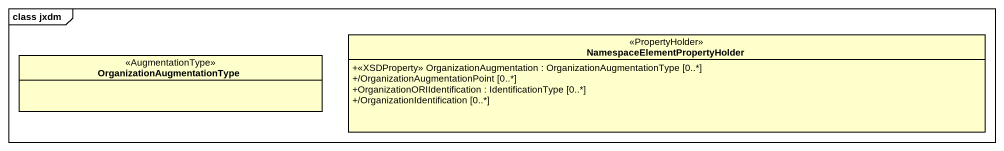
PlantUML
@startuml
mainframe class jxdm
hide circle
hide empty members
skinparam classAttributeIconSize 0
class "NamespaceElementPropertyHolder" as NamespaceElementPropertyHold <<PropertyHolder>> {
  +<<XSDProperty>> OrganizationAugmentation : OrganizationAugmentationType [0..*]
  +/OrganizationAugmentationPoint [0..*]
  +OrganizationORIIdentification : IdentificationType [0..*]
  +/OrganizationIdentification [0..*]
}
class OrganizationAugmentationType <<AugmentationType>>
@enduml
